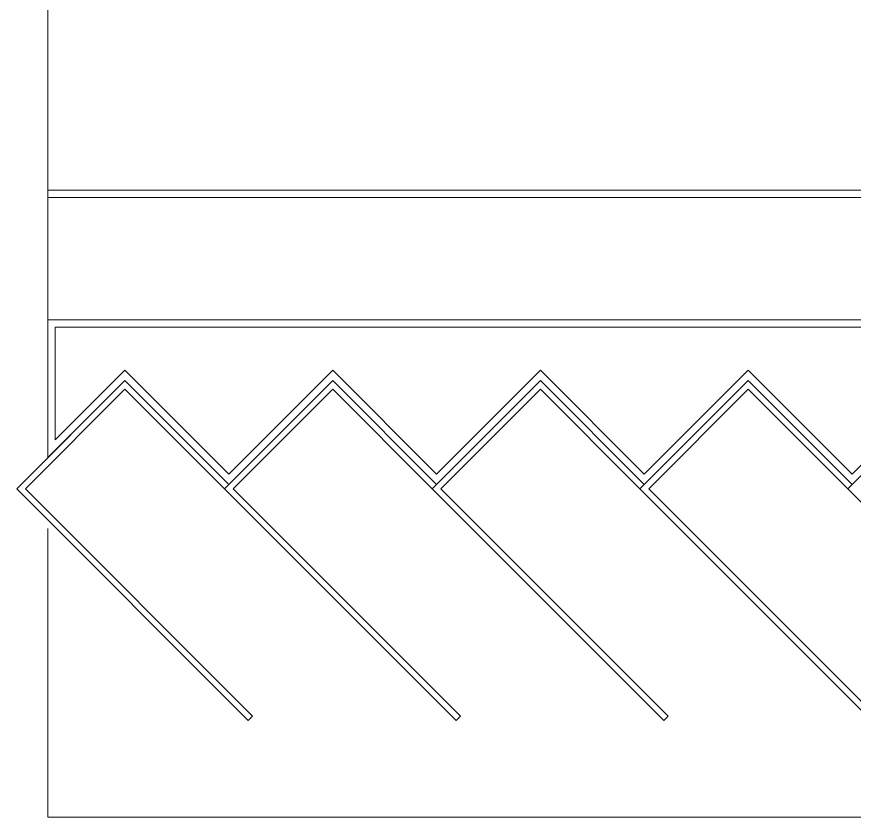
# Model space of a CAD drawing. Header units: millimetres. Extents: x -395 to 1008, y 9 to 692.
# Drawn here: x -136.77 to -123.09, y 9.26 to 22.33 of the extents above; entities that cross this region are included whole.
import ezdxf

# ---------------------------------------------------------------- set-up
doc = ezdxf.new("R2010")
doc.units = ezdxf.units.MM
doc.header["$LTSCALE"] = 0.1
doc.header["$MEASUREMENT"] = 0
doc.layers.add('.10 ultra fina', color=240, linetype='Continuous', lineweight=5)
doc.layers.add('.30', color=50, linetype='Continuous', lineweight=5)

# ---------------------------------------------------------------- blocks, each defined once
blk = doc.blocks.new('eeetet')
at = {"layer": '.10 ultra fina', "color": 240, "lineweight": 5}
for p, q in [((556.944, 174.258), (556.942, 77.469)), ((556.942, 79.588), (671.697, 79.588)), ((556.942, 79.468), (671.817, 79.468)), ((556.942, 77.469), (556.941, 75.221)), ((588.604, 77.468), (556.942, 77.469)), ((588.314, 77.348), (557.061, 77.349)), ((557.061, 77.349), (557.061, 75.51)), ((557.061, 75.51), (558.2, 76.649)), ((558.2, 76.649), (559.897, 74.952)), ((559.897, 74.952), (561.594, 76.648)), ((561.594, 76.648), (563.291, 74.952)), ((563.291, 74.952), (564.988, 76.648)), ((564.988, 76.648), (566.685, 74.951)), ((566.685, 74.951), (568.382, 76.649)), ((568.382, 76.649), (570.079, 74.951)), ((570.079, 74.951), (571.776, 76.648)), ((558.2, 76.479), (556.432, 74.711)), ((556.941, 75.221), (558.2, 76.479)), ((559.897, 74.782), (558.2, 76.479)), ((558.2, 76.479), (559.897, 74.782)), ((561.594, 76.479), (559.826, 74.711)), ((559.897, 74.782), (561.594, 76.479)), ((563.291, 74.782), (561.594, 76.479)), ((561.594, 76.479), (563.291, 74.782)), ((564.988, 76.479), (563.22, 74.711)), ((563.291, 74.782), (564.988, 76.479)), ((566.684, 74.782), (564.988, 76.479)), ((564.988, 76.479), (566.684, 74.782)), ((568.382, 76.479), (566.614, 74.711)), ((566.684, 74.782), (568.382, 76.479)), ((570.079, 74.782), (568.382, 76.479)), ((568.382, 76.479), (570.079, 74.782)), ((571.776, 76.479), (570.008, 74.711)), ((570.079, 74.782), (571.776, 76.479)), ((556.574, 74.711), (558.2, 76.338)), ((558.2, 76.338), (559.826, 74.711)), ((559.968, 74.711), (561.594, 76.337)), ((561.594, 76.337), (563.22, 74.711)), ((563.362, 74.711), (564.988, 76.337)), ((564.988, 76.337), (566.614, 74.711)), ((566.756, 74.711), (568.382, 76.337)), ((568.382, 76.337), (570.008, 74.711)), ((556.432, 74.711), (560.215, 70.928)), ((560.286, 70.999), (556.574, 74.711)), ((559.826, 74.711), (563.609, 70.928)), ((563.68, 70.999), (559.968, 74.711)), ((563.22, 74.711), (567.003, 70.928)), ((567.074, 70.999), (563.362, 74.711)), ((566.614, 74.711), (570.397, 70.928)), ((570.468, 70.999), (566.756, 74.711)), ((570.008, 74.711), (573.791, 70.928)), ((556.942, 74.061), (556.941, 69.349)), ((560.215, 70.928), (560.286, 70.999)), ((563.609, 70.928), (563.68, 70.999)), ((567.003, 70.928), (567.074, 70.999)), ((556.941, 69.349), (672.841, 69.349))]:
    blk.add_line(p, q, dxfattribs=at)

msp = doc.modelspace()

# ---------------------------------------------------------------- block references
at = {"layer": '.30'}
msp.add_blockref('eeetet', (-693.2, -60.087), dxfattribs=at)

doc.saveas('drawing.dxf')
